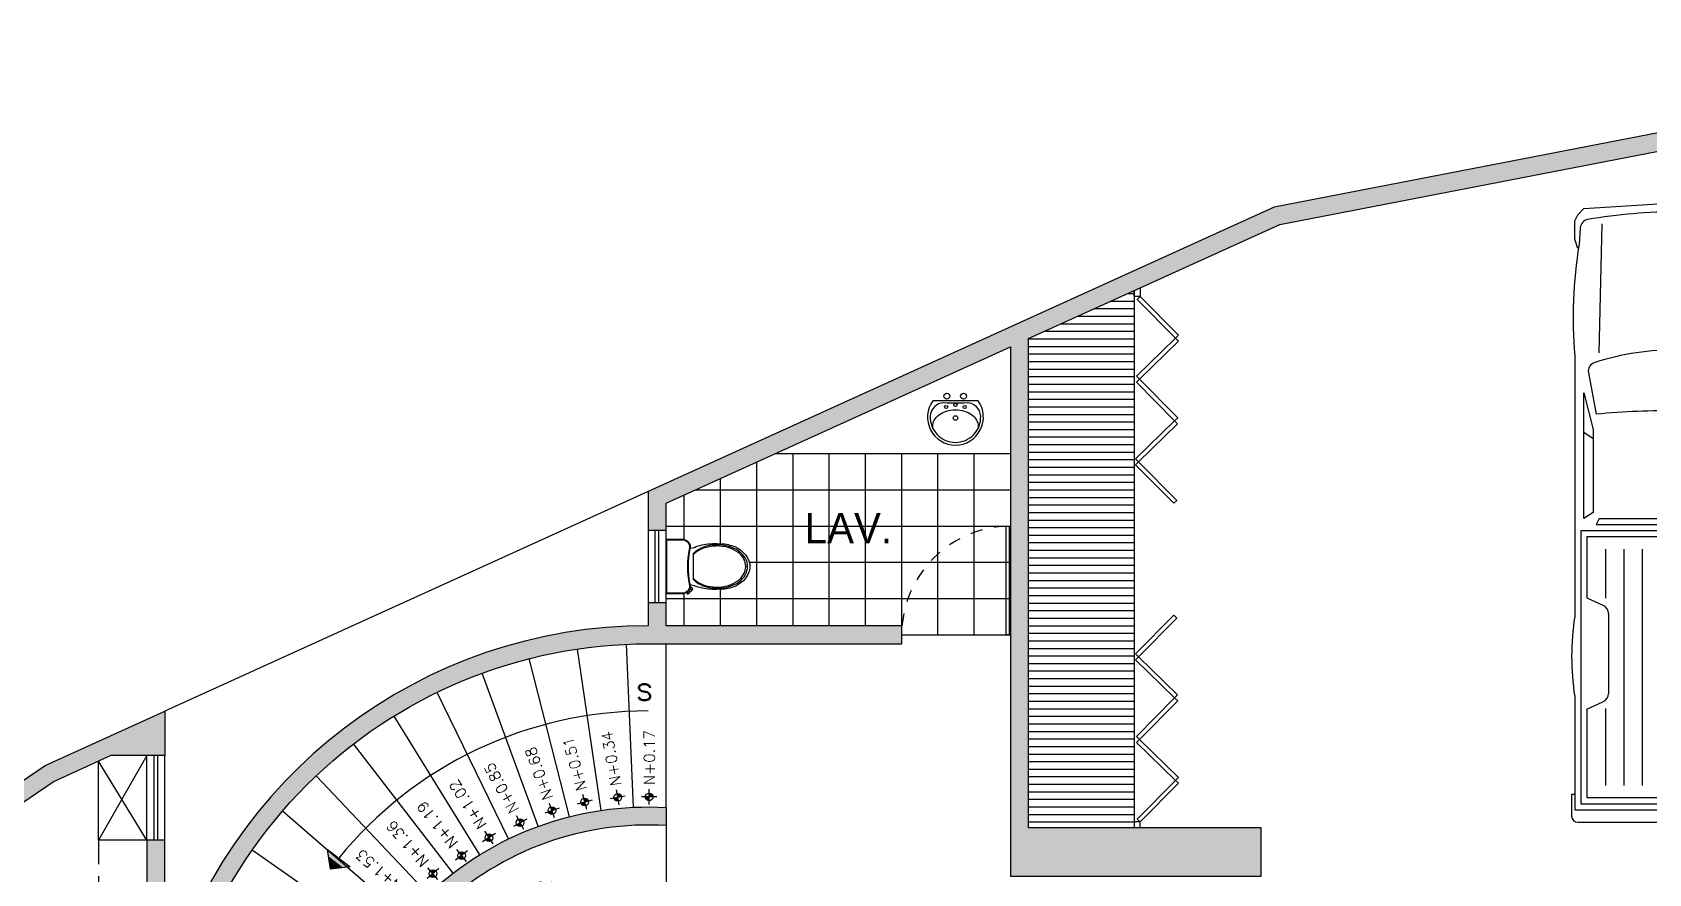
# Model space of a CAD drawing. Extents: x 2414.5 to 2499.6, y 2435.1 to 2467.4.
# Drawn here: x 2428.36 to 2441.75, y 2453.2 to 2460.16 of the extents above; entities that cross this region are included whole.
import ezdxf

# ---------------------------------------------------------------- set-up
doc = ezdxf.new("R2010")
doc.units = 0
doc.header["$LTSCALE"] = 4
doc.header["$MEASUREMENT"] = 0
doc.header["$PDMODE"] = 35
doc.header["$PDSIZE"] = 0.24
doc.linetypes.add('HIDDEN2', pattern=[0.1875, 0.125, -0.0625])
doc.linetypes.add('OCULTA1', pattern=[0.15, 0.1, -0.05])
doc.layers.get('0').update_dxf_attribs({"linetype": 'CONTINUOUS'})
doc.layers.get('Defpoints').update_dxf_attribs({"linetype": 'CONTINUOUS'})
for name, color, linetype in [('AMBIENTE', 7, 'CONTINUOUS'), ('calidad', 251, 'CONTINUOUS'), ('cotas', 7, 'CONTINUOUS'), ('MUE', 7, 'CONTINUOUS'), ('MUEBLES', 7, 'CONTINUOUS'), ('Muros', 2, 'CONTINUOUS'), ('NIVEL', 7, 'CONTINUOUS'), ('Pisos', 8, 'CONTINUOUS'), ('PUERTA', 7, 'CONTINUOUS'), ('TREE', 7, 'CONTINUOUS')]:
    doc.layers.add(name, color=color, linetype=linetype)
doc.styles.add('INCESED901 NDLT BT', font='')
doc.styles.add('ROMANS', font='ROMANS.SHX')
doc.styles.get('INCESED901 NDLT BT').set_extended_font_data('Incised901 NdIt BT')
doc.dimstyles.new('1-100', dxfattribs={"dimtxt": 0.16, "dimasz": 0.16, "dimexe": 0, "dimexo": 0, "dimgap": 0.05, "dimtad": 0, "dimtih": 1, "dimtoh": 1, "dimzin": 1, "dimdsep": 46, "dimtxsty": 'ROMANS', "dimblk": 'OPEN90', "dimcen": 0, "dimse1": 1, "dimse2": 1, "dimclrd": 7, "dimclre": 7, "dimclrt": 2, "dimadec": 0, "dimazin": 0, "dimtfac": 1, "dimtofl": 0, "dimtmove": 0, "dimatfit": 3, "dimldrblk": 'OPEN90', "dimfxl": 1, "dimtolj": 1, "dimtzin": 1, "dimarcsym": 0})

# ---------------------------------------------------------------- blocks, each defined once
blk = doc.blocks.new('02PCAR06')
for p, q in [((-202, 33), (-202, 0)), ((-193, 35), (-200, 35)), ((-198, 34), (-198, 0)), ((-161, 34), (-198, 34)), ((-196, 32), (-196, 0)), ((-107, 32), (-196, 32)), ((-193, 34), (-193, 35)), ((-50, 34), (-135, 34)), ((-107, 0), (-107, 32)), ((-15, 33), (-12, 34)), ((-8.24, 32.17), (-13.69, 32.59)), ((-12, 34), (-6, 34)), ((-6, 34), (-4, 33)), ((-4, 33), (-2, 31)), ((-194, 30), (-194, 0)), ((-165.11, 30), (-194, 30)), ((-165.11, 30), (-162.79, 24.78)), ((-128.89, 30), (-131.21, 24.78)), ((-109, 30), (-128.89, 30)), ((-109, 0), (-109, 30)), ((-105, 27), (-105, 0)), ((-103, 26), (-105, 27)), ((-103, 31), (-62, 31)), ((-101, 28), (-103, 31)), ((-74, 28), (-101, 28)), ((-77, 28), (-75, 31)), ((-62, 31), (-74, 28)), ((-55.57, 29.52), (-69, 27)), ((-2, 31), (0, 0)), ((-165, 24), (-190, 24)), ((-133.95, 23), (-160.05, 23)), ((-113, 24), (-129, 24)), ((-103, 26), (-103, 0)), ((-49, 26), (-7, 25)), ((-113, 18), (-190, 18)), ((-113, 12), (-190, 12)), ((-113, 6), (-190, 6)), ((-9, 1), (-38, 2)), ((-202, -33), (-202, 0)), ((-198, -34), (-198, 0)), ((-196, -32), (-196, 0)), ((-194, -30), (-194, 0)), ((-113, 0), (-190, 0)), ((-109, 0), (-109, -30)), ((-107, 0), (-107, -32)), ((-105, -27), (-105, 0)), ((-103, -26), (-103, 0)), ((-9, -1), (-38, -2)), ((-2, -31), (0, 0)), ((-113, -6), (-190, -6)), ((-113, -12), (-190, -12)), ((-113, -18), (-190, -18)), ((-165, -24), (-190, -24)), ((-165.11, -30), (-162.79, -24.78)), ((-133.95, -23), (-160.05, -23)), ((-128.89, -30), (-131.21, -24.78)), ((-113, -24), (-129, -24)), ((-103, -26), (-105, -27)), ((-49, -26), (-7, -25)), ((-165.11, -30), (-194, -30)), ((-109, -30), (-128.89, -30)), ((-101, -28), (-103, -31)), ((-103, -31), (-62, -31)), ((-74, -28), (-101, -28)), ((-77, -28), (-75, -31)), ((-62, -31), (-74, -28)), ((-55.57, -29.52), (-69, -27)), ((-4, -33), (-2, -31)), ((-193, -35), (-200, -35)), ((-161, -34), (-198, -34)), ((-107, -32), (-196, -32)), ((-193, -34), (-193, -35)), ((-50, -34), (-135, -34)), ((-15, -33), (-12, -34)), ((-8.24, -32.17), (-13.69, -32.59)), ((-12, -34), (-6, -34)), ((-6, -34), (-4, -33))]:
    blk.add_line(p, q)
for centre, radius, start, end in [((-200, 33), 2, 90, 180), ((-148, -50), 85, 81.2026, 98.7974), ((-37.66, -116.68), 151.19, 80.8754, 94.6813), ((-8.47, 29.18), 3, 11.6842, 85.6013), ((-284.5, 5.5), 216.57, 358.5448, 5.6974), ((-55.01, 26.57), 3, 17.6833, 100.6197), ((-136, 0.75), 88, 359.5117, 17.6833), ((-191.1, -0.96), 188.11, 0.2928, 9.4083), ((-160.05, 26), 3, 203.9625, 270), ((-133.95, 26), 3, 270, 336.0375), ((-284.5, -5.5), 216.57, 354.3026, 1.4552), ((-136, -0.75), 88, 342.3167, 0.4883), ((-191.1, 0.96), 188.11, 350.5917, 359.7072), ((-160.05, -26), 3, 90, 156.0375), ((-133.95, -26), 3, 23.9625, 90), ((-55.01, -26.57), 3, 259.3803, 342.3167), ((-8.47, -29.18), 3, 274.3987, 348.3158), ((-200, -33), 2, 180, 270), ((-148, 50), 85, 261.2026, 278.7974), ((-37.66, 116.68), 151.19, 265.3187, 279.1246)]:
    blk.add_arc(centre, radius, start, end)
blk = doc.blocks.new('S-209')
blk.add_line((8.12, -17.899), (8.11, -17.909))
at = {"linetype": 'Continuous'}
for p, q in [((7.79, -17.979), (7.795, -17.983)), ((7.881, -18.292), (7.727, -18.137)), ((8.04, -18.229), (8.035, -18.224)), ((7.93, -18.35), (7.909, -18.352)), ((7.932, -18.364), (7.912, -18.367)), ((7.916, -18.382), (7.93, -18.379)), ((7.918, -18.397), (7.919, -18.41)), ((7.92, -18.411), (7.934, -18.408)), ((7.93, -18.379), (7.934, -18.375)), ((7.93, -18.38), (7.933, -18.407))]:
    blk.add_line(p, q, dxfattribs=at)
for points in [[(7.676, -18.127), (7.697, -18.098, -0.086549), (7.767, -17.985), (7.781, -17.969, -0.042987), (7.814, -17.938, -0.101197), (7.903, -17.87, -0.27979), (8.121, -17.872), (8.147, -17.897, -0.27979), (8.149, -18.116, -0.101197), (8.081, -18.204, -0.042987), (8.049, -18.238), (8.034, -18.251, -0.086549), (7.921, -18.322), (7.891, -18.344)], [(7.912, -18.367, -0.000147), (7.911, -18.365, -0.000264), (7.911, -18.363, -0.000185), (7.91, -18.359, -0.000473), (7.91, -18.359, -0.000008), (7.91, -18.355, -0.001562), (7.909, -18.353, -0.124491), (7.909, -18.353, -0.272659), (7.909, -18.353, -0.272659), (7.909, -18.353, -0.124491), (7.909, -18.353, -0.001562), (7.91, -18.355, -0.000008), (7.91, -18.359, -0.000473), (7.91, -18.359, -0.000185), (7.911, -18.363, -0.000264), (7.911, -18.365, -0.000182), (7.912, -18.367)], [(7.934, -18.375, -0.000303), (7.934, -18.373, -0.000706), (7.933, -18.371, -0.000002), (7.933, -18.367, -0.000278), (7.933, -18.367, -0.000204), (7.932, -18.364, -0.000208), (7.932, -18.361, -0.000265), (7.931, -18.359, -0.000185), (7.931, -18.356, -0.000475), (7.931, -18.356, -0.000008), (7.93, -18.353, -0.001574), (7.93, -18.351, -0.124305), (7.93, -18.351, -0.272823), (7.93, -18.351, -0.272823), (7.93, -18.351, -0.124305), (7.93, -18.351, -0.001574), (7.93, -18.353, -0.000008), (7.931, -18.356, -0.000475), (7.931, -18.356, -0.000185), (7.931, -18.359, -0.000265), (7.932, -18.361, -0.000208), (7.932, -18.364, -0.000204), (7.933, -18.367, -0.000278), (7.933, -18.367, -0.000002), (7.933, -18.371, -0.000706), (7.934, -18.373, -0.000303), (7.934, -18.375)]]:
    blk.add_lwpolyline(points, format="xyb", dxfattribs=at)
for points in [[(7.904, -18.433), (7.803, -18.534), (7.484, -18.216), (7.586, -18.114, -0.473386), (7.681, -18.135), (7.686, -18.143, 0.095339), (7.876, -18.333), (7.884, -18.338), (7.902, -18.353, -0.36066)], [(7.677, -18.139, 0.095007), (7.88, -18.342, -0.4553), (7.901, -18.429), (7.803, -18.528), (7.491, -18.216), (7.59, -18.118, -0.4553), (7.677, -18.139, -6.517447)]]:
    blk.add_lwpolyline(points, format="xyb", close=True, dxfattribs=at)
for centre, radius, start, end in [((8.088, -18.229), 0.391, 119.4698, 135.0078), ((8.085, -18.232), 0.381, 119.5153, 135.008), ((8.031, -18.134), 0.28, 100.6107, 118.991), ((8.028, -18.137), 0.27, 100.6984, 119.0342), ((8.005, -18.052), 0.183, 74.0858, 98.3275), ((8.008, -18.049), 0.193, 74.0858, 98.3275), ((8.021, -17.997), 0.125, 44.4601, 74.0858), ((8.024, -17.993), 0.135, 44.4991, 74.0858), ((8.022, -17.998), 0.125, 15.9142, 45.5399), ((8.025, -17.995), 0.135, 15.9142, 45.5009), ((7.974, -18.146), 0.248, 152.1416, 171.6725), ((7.971, -18.149), 0.238, 152.1416, 171.6725), ((8.039, -18.18), 0.321, 135, 152.1416), ((8.036, -18.183), 0.311, 135, 152.1416), ((7.882, -17.99), 0.27, 330.9658, 349.3016), ((7.885, -17.987), 0.28, 331.009, 349.3893), ((7.966, -18.014), 0.183, 351.6725, 15.9142), ((7.97, -18.011), 0.193, 351.6725, 15.9142), ((7.919, -18.138), 0.193, 171.6725, 179.8604), ((7.916, -18.141), 0.183, 171.6725, 180.9536), ((7.787, -17.934), 0.381, 314.992, 330.4847), ((7.79, -17.931), 0.391, 314.9922, 330.5302), ((7.878, -18.103), 0.183, 269.0464, 278.3275), ((7.873, -17.971), 0.321, 271.5178, 276.4497), ((7.87, -18.048), 0.238, 278.3275, 297.8584), ((7.873, -18.045), 0.248, 278.3275, 297.8584), ((7.836, -17.983), 0.311, 297.8584, 315), ((7.839, -17.98), 0.321, 297.8584, 315)]:
    blk.add_arc(centre, radius, start, end, dxfattribs=at)
blk = doc.blocks.new('Lavabo')
at = {"layer": 'MUE'}
for points in [[(0, 0.25), (0, -0.25, 0.608371), (0.49, 0, 0.608371)], [(0.46, 0, 0.424496), (0.169, 0.278, 0.402102), (0.025, 0.128, -0.026189), (0.025, -0.128, 0.402316), (0.169, -0.278, 0.424466)]]:
    blk.add_lwpolyline(points, format="xyb", close=True, dxfattribs=at)
blk.add_lwpolyline([(0.308, -0.247, -0.053668), (0.28, -0.25, -0.131299), (0.215, -0.233, -0.106584), (0.153, -0.177, -0.083724), (0.114, -0.099, -0.072562), (0.1, 0, -0.072562), (0.114, 0.099, -0.083724), (0.153, 0.177, -0.106584), (0.214, 0.233, -0.131299), (0.28, 0.25, -0.053949), (0.308, 0.247, -0.106584)], format="xyb", dxfattribs=at)
for centre, radius in [((0.047, 0), 0.0175), ((0.069, 0.102), 0.0175), ((0.19, 0), 0.025), ((0.069, -0.102), 0.0175)]:
    blk.add_circle(centre, radius, dxfattribs=at)
blk = doc.blocks.new('ARBOL-4')
at = {"layer": 'TREE', "color": 7, "linetype": 'ByBlock'}
for p, q in [((-0.1326, 0.4775), (-0.1052, 0.4596)), ((-0.1019, 0.4799), (-0.1118, 0.4473)), ((-0.0872, 0.4889), (-0.0712, 0.4539)), ((-0.0726, 0.4412), (-0.0693, 0.4898)), ((-0.0362, 0.4662), (-0.0391, 0.4974)), ((-0.0036, 0.4478), (-0.0103, 0.4922)), ((0.0077, 0.4648), (0.0209, 0.4893)), ((0.0469, 0.4586), (0.0473, 0.4818)), ((0.0604, 0.4928), (0.0789, 0.4658)), ((0.0897, 0.4833), (0.068, 0.457)), ((0.1019, 0.4363), (0.1236, 0.48)), ((0.1066, 0.486), (0.1081, 0.4475)), ((0.1451, 0.4455), (0.1544, 0.4754)), ((-0.2775, 0.4035), (-0.2742, 0.3696)), ((-0.2674, 0.4174), (-0.2392, 0.3912)), ((-0.2357, 0.3789), (-0.2512, 0.4251)), ((-0.2117, 0.4159), (-0.2262, 0.4437)), ((-0.1745, 0.4114), (-0.1976, 0.4499)), ((-0.1705, 0.4314), (-0.1677, 0.4592)), ((-0.132, 0.4408), (-0.1404, 0.4623)), ((0.1681, 0.416), (0.179, 0.4595)), ((0.1804, 0.4007), (0.2025, 0.4149)), ((0.1851, 0.4274), (0.2067, 0.445)), ((0.219, 0.4067), (0.2282, 0.4279)), ((0.2679, 0.4131), (0.2379, 0.3971)), ((0.2446, 0.4331), (0.2512, 0.4011)), ((0.2846, 0.4091), (0.2713, 0.373)), ((-0.3224, 0.3324), (-0.3304, 0.3591)), ((-0.2904, 0.3558), (-0.3064, 0.3725)), ((-0.305, 0.3896), (-0.2728, 0.3835)), ((0.1945, 0.365), (0.2178, 0.373)), ((0.2071, 0.3807), (0.2292, 0.3949)), ((0.2372, 0.3326), (0.2593, 0.3468)), ((0.2612, 0.365), (0.298, 0.3971)), ((0.3046, 0.357), (0.3247, 0.381)), ((0.3053, 0.321), (0.3049, 0.3444)), ((0.3147, 0.3209), (0.3414, 0.357)), ((-0.3545, 0.3024), (-0.3785, 0.3224)), ((0.2472, 0.3005), (0.2693, 0.3148)), ((0.2733, 0.2816), (0.2987, 0.3016)), ((0.321, 0.3081), (0.3622, 0.3074)), ((0.3213, 0.2847), (0.3505, 0.2872)), ((0.3347, 0.3249), (0.3614, 0.3329)), ((0.3581, 0.2929), (0.3748, 0.3089)), ((0.4057, 0.28), (0.3718, 0.2767)), ((0.3918, 0.3075), (0.3857, 0.2753)), ((0.4196, 0.2699), (0.3935, 0.2417)), ((-0.4249, 0.1828), (-0.4425, 0.2045)), ((-0.4306, 0.2423), (-0.3986, 0.249)), ((-0.4042, 0.2167), (-0.4254, 0.226)), ((0.2688, 0.2418), (0.3013, 0.25)), ((0.3003, 0.2082), (0.3345, 0.2193)), ((0.3321, 0.2554), (0.3526, 0.2667)), ((0.3365, 0.1984), (0.3621, 0.2042)), ((0.3602, 0.2238), (0.3649, 0.248)), ((0.3812, 0.2382), (0.4274, 0.2537)), ((0.398, 0.1978), (0.4056, 0.2198)), ((0.4182, 0.2141), (0.4459, 0.2287)), ((0.3367, 0.1358), (0.37, 0.1324)), ((0.3545, 0.1717), (0.3852, 0.1818)), ((0.4007, 0.1582), (0.429, 0.1505)), ((0.4083, 0.1803), (0.4469, 0.1655)), ((0.4137, 0.177), (0.4521, 0.2001)), ((0.4337, 0.173), (0.4614, 0.1702)), ((0.443, 0.1345), (0.4646, 0.1429)), ((0.4798, 0.1351), (0.4619, 0.1077)), ((-0.4835, 0.1044), (-0.445, 0.1058)), ((0.3548, 0.0935), (0.3907, 0.0922)), ((0.3854, 0.0719), (0.4115, 0.0686)), ((0.4008, 0.1269), (0.4239, 0.1306)), ((0.4164, 0.0876), (0.4291, 0.1088)), ((0.443, 0.0502), (0.4577, 0.0684)), ((0.4434, 0.0751), (0.4921, 0.0718)), ((0.4822, 0.1044), (0.4496, 0.1143)), ((0.4911, 0.0897), (0.4562, 0.0737)), ((-0.4623, 0.0054), (-0.4868, 0.0186)), ((0.0008, 0.0405), (0.0042, -0.0677)), ((0.3642, 0.013), (0.3944, -0.0016)), ((0.3882, 0.0133), (0.4241, 0.0121)), ((0.3932, 0.0406), (0.4256, 0.0396)), ((0.432, 0.0121), (0.4559, -0.0048)), ((0.4467, 0.0303), (0.4779, 0.0032)), ((0.45, 0.0061), (0.4944, 0.0128)), ((0.4685, 0.0387), (0.4996, 0.0416)), ((-0.0392, -0.0036), (0.0542, -0.0036)), ((0.3667, -0.033), (0.4, -0.0464)), ((0.3881, -0.0637), (0.4115, -0.0757)), ((0.3982, -0.0307), (0.4341, -0.032)), ((0.4214, -0.0173), (0.4444, -0.0218)), ((0.4226, -0.0595), (0.4418, -0.044)), ((0.4855, -0.0872), (0.4592, -0.0656)), ((0.4609, -0.0444), (0.484, -0.0449)), ((0.467, -0.0052), (0.4916, -0.0184)), ((0.4951, -0.0579), (0.468, -0.0764)), ((-0.475, -0.1348), (-0.4571, -0.1074)), ((0.3481, -0.1118), (0.3714, -0.1358)), ((0.3714, -0.1318), (0.3948, -0.1238)), ((0.3848, -0.0958), (0.4148, -0.1078)), ((0.4315, -0.1238), (0.4516, -0.1599)), ((0.4349, -0.1038), (0.4549, -0.0918)), ((0.4385, -0.0994), (0.4822, -0.1211)), ((0.4882, -0.1041), (0.4498, -0.1056)), ((-0.4383, -0.1342), (-0.4598, -0.1427)), ((-0.4289, -0.1728), (-0.4567, -0.17)), ((0.3347, -0.1559), (0.3614, -0.1799)), ((0.3781, -0.2), (0.4015, -0.1919)), ((0.3915, -0.1599), (0.4115, -0.1719)), ((0.4115, -0.1358), (0.4282, -0.1599)), ((0.4183, -0.1656), (0.4618, -0.1765)), ((0.4296, -0.1826), (0.4473, -0.2042)), ((0.4478, -0.1426), (0.4776, -0.1519)), ((-0.4135, -0.2139), (-0.4412, -0.2285)), ((-0.4149, -0.2697), (-0.3887, -0.2415)), ((0.3013, -0.2681), (0.3247, -0.2601)), ((0.318, -0.236), (0.3447, -0.2601)), ((0.3514, -0.22), (0.3781, -0.244)), ((0.3673, -0.2587), (0.3993, -0.2955)), ((0.4153, -0.2654), (0.3993, -0.2354)), ((0.4354, -0.2421), (0.4033, -0.2487)), ((0.409, -0.2165), (0.4302, -0.2258)), ((-0.401, -0.2798), (-0.3671, -0.2765)), ((-0.3533, -0.2926), (-0.37, -0.3087)), ((-0.3299, -0.3247), (-0.3567, -0.3327)), ((-0.3099, -0.3207), (-0.3366, -0.3567)), ((0.2546, -0.3202), (0.2813, -0.3442)), ((0.2913, -0.3041), (0.3147, -0.2961)), ((0.3232, -0.3122), (0.3592, -0.3389)), ((0.3272, -0.3322), (0.3352, -0.3589)), ((0.328, -0.2761), (0.3547, -0.3001)), ((0.3592, -0.3022), (0.3833, -0.3222)), ((0.4113, -0.2821), (0.3753, -0.2688)), ((-0.2999, -0.3567), (-0.3199, -0.3808)), ((-0.2565, -0.3648), (-0.2932, -0.3968)), ((-0.2799, -0.4088), (-0.2665, -0.3728)), ((-0.2632, -0.4128), (-0.2331, -0.3968)), ((-0.2398, -0.4329), (-0.2465, -0.4008)), ((0.2045, -0.3763), (0.2312, -0.4003)), ((0.2345, -0.3482), (0.2612, -0.3722)), ((0.2404, -0.3787), (0.256, -0.4249)), ((0.2722, -0.4171), (0.244, -0.391)), ((0.3097, -0.3893), (0.2776, -0.3832)), ((0.2823, -0.4032), (0.279, -0.3694)), ((0.2813, -0.3442), (0.3046, -0.3362)), ((0.2951, -0.3556), (0.3112, -0.3723)), ((-0.2142, -0.4065), (-0.2235, -0.4277)), ((-0.1803, -0.4271), (-0.202, -0.4448)), ((-0.1634, -0.4158), (-0.1742, -0.4593)), ((-0.1403, -0.4453), (-0.1496, -0.4751)), ((-0.0972, -0.4361), (-0.1188, -0.4797)), ((-0.1019, -0.4857), (-0.1033, -0.4473)), ((-0.0849, -0.483), (-0.0633, -0.4567)), ((-0.0557, -0.4926), (-0.0741, -0.4655)), ((-0.0421, -0.4584), (-0.0426, -0.4815)), ((-0.0029, -0.4645), (-0.0162, -0.4891)), ((0.0084, -0.4475), (0.015, -0.4919)), ((0.041, -0.466), (0.0438, -0.4971)), ((0.0773, -0.4409), (0.074, -0.4896)), ((0.092, -0.4886), (0.0759, -0.4537)), ((0.1066, -0.4797), (0.1165, -0.4471)), ((0.1373, -0.4773), (0.1099, -0.4594)), ((0.1367, -0.4405), (0.1452, -0.4621)), ((0.1477, -0.4083), (0.1744, -0.4323)), ((0.1753, -0.4312), (0.1725, -0.4589)), ((0.1793, -0.4112), (0.2024, -0.4496)), ((0.2164, -0.4157), (0.2309, -0.4434))]:
    blk.add_line(p, q, dxfattribs=at)
blk = doc.blocks.new('NIV')
at = {"layer": 'NIVEL', "color": 7}
for p, q in [((-0.15, 0), (0.15, 0)), ((0, -0.15), (0, 0.15))]:
    blk.add_line(p, q, dxfattribs=at)
at = {"layer": 'NIVEL', "color": 7, "const_width": 0.075}
for points in [[(0, 0.0375, 0.4142136), (-0.0375, 0, 1)], [(0, -0.0375, 0.4142136), (0.0375, 0, 1)]]:
    blk.add_lwpolyline(points, format="xyb", dxfattribs=at)
at = {"layer": 'NIVEL', "color": 7}
blk.add_circle((0, 0), 0.075, dxfattribs=at)
blk = doc.blocks.new('NIVEL')
at = {"layer": 'NIVEL', "xscale": 0.84375, "yscale": 0.84375, "zscale": 1.125}
blk.add_blockref('NIV', (0, 0), dxfattribs=at)
at = {"layer": 'NIVEL', "color": 2, "style": 'ROMANS'}
blk.add_attdef('NIVEL', (0.147, -0.052), '', height=0.113, dxfattribs=at)
blk = doc.blocks.new('_OPEN90')
at = {"color": 0, "linetype": 'ByBlock'}
for p, q in [((0, 0), (-1, 0)), ((-0.5, 0.5), (0, 0)), ((0, 0), (-0.5, -0.5))]:
    blk.add_line(p, q, dxfattribs=at)
blk = doc.blocks.new('*D11')
at = {"layer": 'cotas', "color": 7}
for start, end in [(333.203, 11.4677), (247.6417, 267.7124)]:
    blk.add_arc((2422.395, 2449.783), 0.406, start, end, dxfattribs=at)
at = {"layer": 'Defpoints', "color": 0}
for p in [(2428.543, 2453.961), (2422.395, 2449.783), (2422.395, 2449.783), (2422.475, 2449.385), (2419.605, 2447.002)]:
    blk.add_point(p, dxfattribs=at)
at = {"layer": 'cotas', "color": 7, "xscale": 0.16, "yscale": 0.16, "zscale": 0.16}
for p, rotation in [((2422.731, 2450.011), 112.8315136398178), ((2422.107, 2449.497), 146.2778838173622)]:
    blk.add_blockref('_OPEN90', p, dxfattribs=dict(at, rotation=rotation))
at = {"layer": 'cotas', "color": 2, "insert": (2422.653, 2449.47), "char_height": 0.16, "attachment_point": 5, "style": 'ROMANS'}
blk.add_mtext('\\A1;169°', dxfattribs=at)

msp = doc.modelspace()

# ---------------------------------------------------------------- hatches: boundary and pattern name
at = {"layer": 'calidad'}
for points in [[(2436.611, 2457.627), (2438.691, 2458.572), (2445.633, 2459.915), (2447.461, 2459.96), (2447.461, 2458.25), (2446.461, 2458.25), (2446.461, 2457.075), (2446.611, 2457.075), (2446.611, 2458.1), (2448.386, 2458.1), (2448.386, 2457.175), (2448.536, 2457.175), (2448.536, 2458.25), (2447.611, 2458.25), (2447.611, 2459.964), (2449.415, 2460.009), (2449.397, 2453.325), (2448.504, 2453.325), (2448.504, 2453.175), (2449.397, 2453.175), (2449.383, 2448.325), (2446.536, 2448.325), (2446.536, 2448.175), (2449.533, 2448.175), (2449.565, 2460.163), (2445.617, 2460.064), (2438.645, 2458.716), (2433.461, 2456.36), (2433.461, 2456.04), (2433.611, 2456.04), (2433.611, 2456.264), (2436.461, 2457.559), (2436.461, 2453.175), (2438.536, 2453.175), (2438.536, 2453.575), (2436.611, 2453.575)], [(2416.637, 2443.941), (2416.524, 2444.039), (2417.141, 2444.757), (2422.299, 2449.899), (2428.469, 2454.092), (2429.461, 2454.542), (2429.461, 2454.174), (2429.013, 2454.174), (2428.542, 2453.96), (2426.061, 2452.274), (2426.061, 2449.499), (2425.911, 2449.499), (2425.911, 2452.172), (2422.394, 2449.783), (2422.26, 2449.649), (2425.086, 2449.649), (2425.086, 2449.499), (2422.11, 2449.499), (2419.711, 2447.108), (2420.558, 2446.258), (2420.558, 2445.887), (2420.408, 2445.887), (2420.408, 2446.196), (2419.605, 2447.002), (2417.251, 2444.655)]]:
    msp.add_hatch(color=256, dxfattribs=at).paths.add_polyline_path(points)
h = msp.add_hatch(color=256, dxfattribs=at)
edge = h.paths.add_edge_path()
edge.add_line((2427.611, 2447.6), (2427.611, 2447.75))
edge.add_line((2427.611, 2447.75), (2427.111, 2447.75))
edge.add_line((2427.111, 2447.75), (2427.111, 2451.1))
edge.add_line((2427.111, 2451.1), (2429.461, 2451.1))
edge.add_arc((2433.461, 2451.1), 4, 90, 180, ccw=False)
edge.add_line((2433.461, 2455.1), (2435.561, 2455.1))
edge.add_line((2435.561, 2455.1), (2435.561, 2455.25))
edge.add_line((2435.561, 2455.25), (2433.611, 2455.25))
edge.add_line((2433.611, 2455.25), (2433.611, 2455.44))
edge.add_line((2433.611, 2455.44), (2433.461, 2455.44))
edge.add_line((2433.461, 2455.44), (2433.461, 2455.25))
edge.add_arc((2433.461, 2451.1), 4.15, 90, 164.5483)
edge.add_line((2429.461, 2452.205), (2429.461, 2453.475))
edge.add_line((2429.461, 2453.475), (2429.311, 2453.475))
edge.add_line((2429.311, 2453.475), (2429.311, 2451.25))
edge.add_line((2429.311, 2451.25), (2426.961, 2451.25))
edge.add_line((2426.961, 2451.25), (2426.961, 2447.75))
edge.add_line((2426.961, 2447.75), (2426.961, 2447.6))
edge.add_line((2426.961, 2447.6), (2427.611, 2447.6))
h = msp.add_hatch(color=256, dxfattribs=at)
edge = h.paths.add_edge_path()
edge.add_line((2433.611, 2453.745), (2433.611, 2453.595))
edge.add_arc((2433.461, 2451.1), 2.5, 86.5602, 180)
edge.add_line((2430.961, 2451.1), (2430.811, 2451.1))
edge.add_arc((2433.461, 2451.1), 2.65, 86.7551, 180, ccw=False)
at = {"layer": 'MUEBLES'}
h = msp.add_hatch(dxfattribs=at)
h.set_pattern_fill('ANSI31', color=8, scale=0.5, angle=135, style=0)
h.paths.add_polyline_path([(2436.611, 2453.575), (2437.486, 2453.575), (2437.486, 2453.625), (2437.486, 2458.025), (2436.611, 2457.627)])
at = {"layer": 'Muros'}
h = msp.add_hatch(color=7, dxfattribs=at)
h.paths.add_polyline_path([(2430.993, 2453.252), (2430.806, 2453.396), (2430.814, 2453.341), (2430.937, 2453.246)])
h.paths.add_polyline_path([(2430.937, 2453.246), (2430.814, 2453.341), (2430.831, 2453.235)])
msp.add_hatch(color=7, dxfattribs=at).paths.add_polyline_path([(2430.937, 2453.246), (2430.814, 2453.341), (2430.831, 2453.235)])

# ---------------------------------------------------------------- linework, layer by layer
at = {"layer": 'MUEBLES'}
msp.add_line((2434.515, 2456.675), (2436.461, 2456.675), dxfattribs=at)
for centre in [(2435.935, 2457.15), (2436.073, 2457.15)]:
    msp.add_circle(centre, 0.0242, dxfattribs=at)
at = {"layer": 'Muros', "color": 7}
for p, q in [((2437.486, 2458.025), (2437.486, 2453.625)), ((2429.311, 2454.175), (2428.911, 2453.475)), ((2429.311, 2453.475), (2428.911, 2454.128))]:
    msp.add_line(p, q, dxfattribs=at)
at = {"layer": 'Muros', "color": 1}
for p, q in [((2433.461, 2456.04), (2433.461, 2455.44)), ((2433.611, 2455.44), (2433.611, 2456.04)), ((2429.311, 2453.475), (2429.311, 2454.175)), ((2429.461, 2453.475), (2429.461, 2454.175))]:
    msp.add_line(p, q, dxfattribs=at)
at = {"layer": 'Muros', "color": 7, "linetype": 'OCULTA1', "ltscale": 0.5}
msp.add_line((2428.911, 2453.475), (2428.911, 2451.65), dxfattribs=at)
at = {"layer": 'Muros'}
for points in [[(2445.617, 2460.064), (2438.645, 2458.716), (2433.461, 2456.36), (2433.461, 2456.04), (2433.611, 2456.04), (2433.611, 2456.264), (2436.461, 2457.559), (2436.461, 2453.175), (2438.536, 2453.175), (2438.536, 2453.575), (2436.611, 2453.575), (2436.611, 2457.627)], [(2436.611, 2457.627), (2438.691, 2458.572), (2445.633, 2459.915)], [(2433.461, 2456.36), (2429.461, 2454.543)], [(2422.299, 2449.899), (2428.469, 2454.092), (2429.461, 2454.543), (2429.461, 2454.175), (2429.014, 2454.175), (2428.543, 2453.961), (2426.061, 2452.274)]]:
    msp.add_lwpolyline(points, dxfattribs=at)
at = {"layer": 'Muros', "color": 3, "linetype": 'Continuous'}
for points in [[(2433.521, 2455.44), (2433.521, 2456.04)], [(2433.551, 2455.44), (2433.551, 2456.04)], [(2429.371, 2453.475), (2429.371, 2454.175)], [(2429.401, 2453.475), (2429.401, 2454.175)]]:
    msp.add_lwpolyline(points, dxfattribs=at)
at = {"layer": 'Muros'}
for points in [[(2427.611, 2447.6), (2427.611, 2447.75), (2427.111, 2447.75), (2427.111, 2451.1), (2429.461, 2451.1, -0.414214), (2433.461, 2455.1), (2435.561, 2455.1), (2435.561, 2455.25), (2433.611, 2455.25), (2433.611, 2455.44), (2433.461, 2455.44), (2433.461, 2455.25, 0.337258), (2429.461, 2452.205), (2429.461, 2453.475), (2429.311, 2453.475), (2429.311, 2451.25), (2426.961, 2451.25), (2426.961, 2447.75), (2426.961, 2447.6)], [(2433.611, 2453.745), (2433.611, 2453.595, 0.431909), (2430.961, 2451.1), (2430.811, 2451.1, -0.4309)]]:
    msp.add_lwpolyline(points, format="xyb", close=True, dxfattribs=at)
at = {"layer": 'Muros', "color": 7}
msp.add_lwpolyline([(2429.311, 2453.475), (2428.911, 2453.475), (2428.911, 2454.128)], dxfattribs=at)
msp.add_lwpolyline([(2430.806, 2453.396), (2430.993, 2453.252), (2430.831, 2453.235)], close=True, dxfattribs=at)
msp.add_arc((2433.461, 2451.244), 3.3, 90, 140.9144, dxfattribs=at)
at = {"layer": 'Pisos'}
for p, q in [((2434.661, 2455.25), (2434.661, 2456.675)), ((2434.961, 2455.25), (2434.961, 2456.675)), ((2435.261, 2455.25), (2435.261, 2456.675)), ((2435.561, 2455.25), (2435.561, 2456.675)), ((2435.861, 2455.175), (2435.861, 2456.675)), ((2436.161, 2455.175), (2436.161, 2456.675)), ((2434.361, 2455.25), (2434.361, 2456.605)), ((2433.855, 2456.375), (2436.461, 2456.375)), ((2434.061, 2455.919), (2434.061, 2456.468)), ((2433.761, 2455.964), (2433.761, 2456.332)), ((2433.611, 2456.075), (2436.461, 2456.075)), ((2434.3, 2455.775), (2436.461, 2455.775)), ((2434.061, 2455.25), (2434.061, 2455.562)), ((2433.611, 2455.475), (2436.461, 2455.475)), ((2433.761, 2455.25), (2433.761, 2455.516)), ((2435.561, 2455.175), (2436.461, 2455.175))]:
    msp.add_line(p, q, dxfattribs=at)
at = {"layer": 'Pisos', "color": 7}
for p, q in [((2433.073, 2453.721), (2432.876, 2455.057)), ((2433.341, 2453.747), (2433.281, 2455.096)), ((2433.611, 2453.745), (2433.611, 2455.1)), ((2432.809, 2453.668), (2432.477, 2454.977)), ((2432.552, 2453.589), (2432.088, 2454.857)), ((2432.304, 2453.484), (2431.714, 2454.698)), ((2432.068, 2453.354), (2431.358, 2454.502)), ((2431.846, 2453.201), (2431.023, 2454.271)), ((2431.641, 2453.026), (2430.714, 2454.007)), ((2431.455, 2452.831), (2430.433, 2453.713)), ((2433.611, 2453.595), (2433.611, 2451.1)), ((2431.289, 2452.618), (2430.183, 2453.392))]:
    msp.add_line(p, q, dxfattribs=at)
at = {"layer": 'PUERTA'}
for p, q in [((2437.486, 2457.975), (2437.486, 2458.025)), ((2437.536, 2457.975), (2437.486, 2457.975)), ((2437.536, 2458.048), (2437.536, 2457.975)), ((2437.827, 2457.63), (2437.505, 2457.317)), ((2437.852, 2457.605), (2437.529, 2457.291)), ((2437.827, 2457.63), (2437.852, 2457.605)), ((2437.505, 2457.317), (2437.529, 2457.291)), ((2437.821, 2456.947), (2437.498, 2456.633)), ((2437.845, 2456.922), (2437.523, 2456.608)), ((2437.821, 2456.947), (2437.845, 2456.922)), ((2437.498, 2456.633), (2437.523, 2456.608)), ((2437.498, 2454.966), (2437.523, 2454.991)), ((2437.821, 2454.653), (2437.498, 2454.966)), ((2437.845, 2454.678), (2437.523, 2454.991)), ((2437.821, 2454.653), (2437.845, 2454.678)), ((2437.505, 2454.283), (2437.529, 2454.308)), ((2437.827, 2453.969), (2437.505, 2454.283)), ((2437.852, 2453.994), (2437.529, 2454.308)), ((2437.827, 2453.969), (2437.852, 2453.994)), ((2437.536, 2453.625), (2437.486, 2453.625)), ((2437.486, 2453.625), (2437.486, 2453.575)), ((2437.536, 2453.575), (2437.536, 2453.625))]:
    msp.add_line(p, q, dxfattribs=at)
for points in [[(2437.511, 2457.95), (2437.536, 2457.975), (2437.852, 2457.655), (2437.827, 2457.63)], [(2437.504, 2457.267), (2437.529, 2457.291), (2437.846, 2456.972), (2437.821, 2456.947)], [(2437.498, 2456.583), (2437.523, 2456.608), (2437.839, 2456.288), (2437.814, 2456.264)], [(2437.498, 2455.016), (2437.814, 2455.336), (2437.839, 2455.311), (2437.523, 2454.991)], [(2437.504, 2454.333), (2437.821, 2454.653), (2437.846, 2454.628), (2437.529, 2454.308)], [(2437.511, 2453.649), (2437.827, 2453.969), (2437.852, 2453.945), (2437.536, 2453.625)]]:
    msp.add_lwpolyline(points, close=True, dxfattribs=at)
at = {"layer": 'PUERTA', "color": 1}
msp.add_lwpolyline([(2436.461, 2455.175), (2436.425, 2455.175), (2436.425, 2456.075), (2436.452, 2456.075), (2436.452, 2455.175)], dxfattribs=at)
at = {"layer": 'PUERTA', "linetype": 'HIDDEN2', "ltscale": 0.2}
msp.add_arc((2436.462, 2455.174), 0.901, 92.3713, 179.9669, dxfattribs=at)

# ---------------------------------------------------------------- block references
at = {"layer": 'AMBIENTE', "xscale": 0.02539999999999054, "yscale": 0.02539999999999054, "zscale": 0.0254, "rotation": 90}
msp.add_blockref('02PCAR06', (2441.997, 2458.754), dxfattribs=at)
at = {"layer": 'MUEBLES', "xscale": 0.7517062442452243, "yscale": 0.7517062442452243, "zscale": 0.7517062442452243, "rotation": 270.0000000000143}
msp.add_blockref('Lavabo', (2436.006, 2457.113), dxfattribs=at)
at = {"layer": 'MUEBLES', "color": 7, "linetype": 'Continuous', "rotation": 314.999999999959}
msp.add_blockref('S-209', (2441.199, 2474.138), dxfattribs=at)
at = {"layer": 'NIVEL'}
ref = msp.add_blockref('NIVEL', (2433.21, 2453.828), dxfattribs=dict(at, xscale=0.5, yscale=0.5, zscale=0.5, rotation=99.8074179962643))
ref.add_attrib('NIVEL', 'N+0.34', (2433.24, 2453.932), dxfattribs={"color": 1, "height": 0.09, "rotation": 99.8074, "style": 'ROMANS'})
ref = msp.add_blockref('NIVEL', (2433.47, 2453.832), dxfattribs=dict(at, xscale=0.5, yscale=0.5, zscale=0.5, rotation=90))
ref.add_attrib('NIVEL', 'N+0.17', (2433.517, 2453.93), dxfattribs={"color": 1, "height": 0.09, "rotation": 90, "style": 'ROMANS'})
ref = msp.add_blockref('NIVEL', (2432.665, 2453.719), dxfattribs=dict(at, xscale=0.5, yscale=0.5, zscale=0.5, rotation=109.6892133301268))
ref.add_attrib('NIVEL', 'N+0.68', (2432.677, 2453.827), dxfattribs={"color": 1, "height": 0.09, "rotation": 109.6892, "style": 'ROMANS'})
ref = msp.add_blockref('NIVEL', (2432.936, 2453.79), dxfattribs=dict(at, xscale=0.5, yscale=0.5, zscale=0.5, rotation=105.1170488359795))
ref.add_attrib('NIVEL', 'N+0.51', (2432.956, 2453.897), dxfattribs={"color": 1, "height": 0.09, "rotation": 105.117, "style": 'ROMANS'})
ref = msp.add_blockref('NIVEL', (2432.401, 2453.619), dxfattribs=dict(at, xscale=0.5, yscale=0.5, zscale=0.5, rotation=118.6439039614311))
ref.add_attrib('NIVEL', 'N+0.85', (2432.395, 2453.727), dxfattribs={"color": 1, "height": 0.09, "rotation": 118.6439, "style": 'ROMANS'})
ref = msp.add_blockref('NIVEL', (2432.144, 2453.496), dxfattribs=dict(at, xscale=0.5, yscale=0.5, zscale=0.5, rotation=122.8786452457277))
ref.add_attrib('NIVEL', 'N+1.02', (2432.13, 2453.603), dxfattribs={"color": 1, "height": 0.09, "rotation": 122.8786, "style": 'ROMANS'})
ref = msp.add_blockref('NIVEL', (2431.917, 2453.347), dxfattribs=dict(at, xscale=0.5, yscale=0.5, zscale=0.5, rotation=128.6643420703111))
ref.add_attrib('NIVEL', 'N+1.19', (2431.893, 2453.453), dxfattribs={"color": 1, "height": 0.09, "rotation": 128.6643, "style": 'ROMANS'})
ref = msp.add_blockref('NIVEL', (2431.68, 2453.197), dxfattribs=dict(at, xscale=0.5, yscale=0.5, zscale=0.5, rotation=131.0007495140214))
ref.add_attrib('NIVEL', 'N+1.36', (2431.652, 2453.302), dxfattribs={"color": 1, "height": 0.09, "rotation": 131.0007, "style": 'ROMANS'})
ref = msp.add_blockref('NIVEL', (2431.475, 2453.003), dxfattribs=dict(at, xscale=0.5, yscale=0.5, zscale=0.5, rotation=138.4512770044569))
ref.add_attrib('NIVEL', 'N+1.53', (2431.433, 2453.103), dxfattribs={"color": 1, "height": 0.09, "rotation": 138.4513, "style": 'ROMANS'})
at = {"layer": 'TREE', "xscale": 2.000000000000164, "yscale": 2, "zscale": 2, "rotation": 209.9999999999973}
msp.add_blockref('ARBOL-4', (2432.584, 2452.141), dxfattribs=at)

# ---------------------------------------------------------------- texts
at = {"color": 4, "style": 'INCESED901 NDLT BT'}
msp.add_text('LAV.', height=0.25, dxfattribs=at).set_placement((2434.757, 2455.933))
at = {"layer": 'Muros', "color": 7, "style": 'ROMANS'}
msp.add_text('s', height=0.2, dxfattribs=at).set_placement((2433.358, 2454.632))

# ---------------------------------------------------------------- dimensions: what is measured, and where the dimension line sits
at = {"layer": 'cotas'}
dim = msp.add_angular_dim_2l(base=(2422.475, 2449.385), line1=((2419.605, 2447.002), (2422.395, 2449.783)), line2=((2422.395, 2449.783), (2428.543, 2453.961)), dimstyle='1-100', override={"dimdec": 0, "dimazin": 1}, dxfattribs=at)
dim.commit()
dim.dimension.update_dxf_attribs({"geometry": '*D11', "text_midpoint": (2422.653, 2449.47)})

doc.saveas('drawing.dxf')
